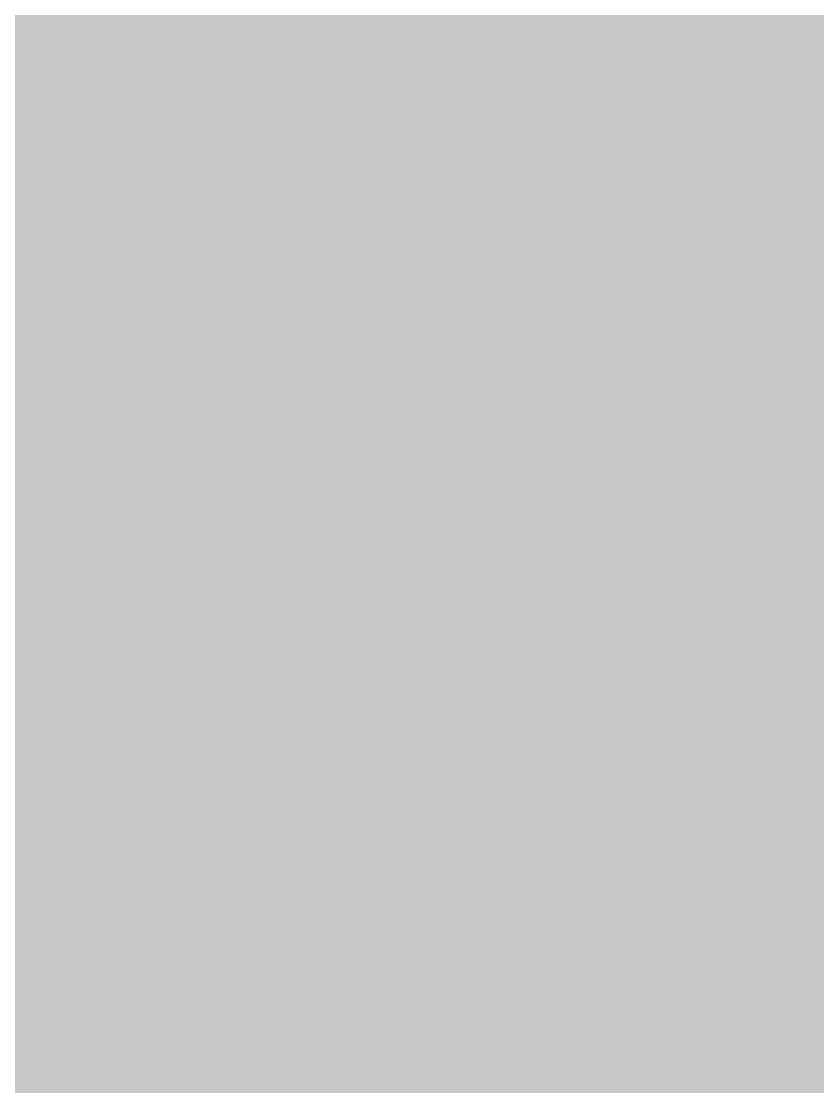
# Model space of a CAD drawing. Header units: millimetres. Extents: x 0 to 318, y 0 to 212.
# Drawn here: x 246.61 to 274.31, y 84.08 to 121.13 of the extents above; entities that cross this region are included whole.
import ezdxf

# ---------------------------------------------------------------- set-up
doc = ezdxf.new("R2010")
doc.units = ezdxf.units.MM

msp = doc.modelspace()

# ---------------------------------------------------------------- hatches: boundary and pattern name
for color, points in [(254, [(14.1633, 0.0536), (13.9878, 0.0533), (13.8125, 0.0559), (13.6373, 0.061), (13.462, 0.0686), (13.2893, 0.0787), (13.114, 0.0914), (12.9413, 0.1041), (12.7686, 0.1219), (12.5959, 0.1397), (12.4231, 0.16), (12.2504, 0.1829), (12.0777, 0.2057), (11.9075, 0.2337), (11.7373, 0.2616), (11.5672, 0.2921), (11.397, 0.3251), (11.2268, 0.3607), (11.0592, 0.3988), (10.8915, 0.4369), (10.7239, 0.4775), (10.5562, 0.5207), (10.3886, 0.5664), (10.2235, 0.6121), (10.0584, 0.6629), (9.8933, 0.7137), (9.7307, 0.7671), (9.5682, 0.8204), (9.4056, 0.8788), (9.2431, 0.9373), (9.083, 0.9982), (8.923, 1.0617), (8.763, 1.1252), (8.6055, 1.1938), (8.4455, 1.2624), (8.2906, 1.331), (8.1331, 1.4046), (7.9781, 1.4783), (7.8232, 1.5545), (7.6708, 1.6332), (7.5184, 1.7145), (7.366, 1.7958), (7.2161, 1.8796), (7.0663, 1.966), (6.919, 2.0523), (6.7716, 2.1438), (6.6243, 2.2352), (6.4795, 2.3266), (6.3348, 2.4232), (6.19, 2.5197), (6.0477, 2.6187), (5.908, 2.7178), (5.7683, 2.8194), (5.6286, 2.9235), (5.4915, 3.0302), (5.3543, 3.1369), (5.2197, 3.2461), (5.0851, 3.3579), (4.953, 3.4722), (4.8209, 3.5865), (4.6914, 3.7033), (4.5644, 3.8202), (4.4348, 3.9395), (4.3104, 4.0615), (4.1859, 4.1859), (4.0615, 4.3104), (3.9395, 4.4348), (3.8202, 4.5618), (3.7033, 4.6914), (3.5865, 4.8209), (3.4722, 4.953), (3.3579, 5.0851), (3.2487, 5.2197), (3.1369, 5.3543), (3.0302, 5.4915), (2.9235, 5.6286), (2.8194, 5.7683), (2.7178, 5.908), (2.6187, 6.0477), (2.5197, 6.19), (2.4232, 6.3348), (2.3266, 6.477), (2.2352, 6.6243), (2.1438, 6.7691), (2.0523, 6.9164), (1.966, 7.0663), (1.8796, 7.2161), (1.7958, 7.366), (1.7145, 7.5184), (1.6332, 7.6708), (1.5545, 7.8232), (1.4783, 7.9781), (1.4046, 8.1331), (1.331, 8.2906), (1.2598, 8.4455), (1.1913, 8.603), (1.1252, 8.763), (1.0592, 8.923), (0.9982, 9.083), (0.9373, 9.2431), (0.8763, 9.4056), (0.8204, 9.5682), (0.7645, 9.7307), (0.7112, 9.8933), (0.6604, 10.0584), (0.6121, 10.2235), (0.5639, 10.3911), (0.5207, 10.5562), (0.4775, 10.7239), (0.4343, 10.8915), (0.3962, 11.0592), (0.3607, 11.2268), (0.3251, 11.397), (0.2921, 11.5672), (0.2616, 11.7373), (0.2311, 11.9075), (0.2057, 12.0802), (0.1803, 12.2504), (0.1575, 12.4231), (0.1372, 12.5959), (0.1194, 12.7686), (0.1041, 12.9413), (0.0889, 13.1166), (0.0787, 13.2893), (0.0686, 13.4645), (0.061, 13.6373), (0.0559, 13.8125), (0.0508, 13.9878), (0.0508, 14.163), (0.0522, 197.6092), (0.0508, 197.7822), (0.0559, 197.9574), (0.061, 198.1327), (0.0686, 198.308), (0.0787, 198.4807), (0.0889, 198.6559), (0.1041, 198.8287), (0.1194, 199.0014), (0.1372, 199.1741), (0.1575, 199.3468), (0.1803, 199.5195), (0.2057, 199.6923), (0.2311, 199.8624), (0.2616, 200.0326), (0.2921, 200.2028), (0.3251, 200.373), (0.3607, 200.5432), (0.3962, 200.7108), (0.4343, 200.8784), (0.4775, 201.0461), (0.5207, 201.2137), (0.5639, 201.3814), (0.6121, 201.5465), (0.6604, 201.7116), (0.7112, 201.8767), (0.7645, 202.0392), (0.8204, 202.2018), (0.8763, 202.3643), (0.9373, 202.5269), (0.9982, 202.6869), (1.0592, 202.8469), (1.1252, 203.007), (1.1913, 203.1644), (1.2598, 203.3245), (1.331, 203.4794), (1.4046, 203.6369), (1.4783, 203.7918), (1.5545, 203.9468), (1.6332, 204.0992), (1.7145, 204.2516), (1.7958, 204.404), (1.8796, 204.5538), (1.966, 204.7037), (2.0523, 204.851), (2.1438, 204.9983), (2.2352, 205.1456), (2.3266, 205.2904), (2.4232, 205.4352), (2.5197, 205.58), (2.6187, 205.7222), (2.7178, 205.8619), (2.8194, 206.0016), (2.9235, 206.1413), (3.0302, 206.2785), (3.1369, 206.4156), (3.2487, 206.5503), (3.3579, 206.6849), (3.4722, 206.817), (3.5865, 206.949), (3.7033, 207.0786), (3.8202, 207.2056), (3.9395, 207.3351), (4.0615, 207.4596), (4.1859, 207.584), (4.3104, 207.7085), (4.4348, 207.8304), (4.5644, 207.9498), (4.6914, 208.0666), (4.8209, 208.1835), (4.953, 208.2978), (5.0851, 208.4121), (5.2197, 208.5213), (5.3543, 208.6331), (5.4915, 208.7397), (5.6286, 208.8464), (5.7683, 208.9506), (5.908, 209.0522), (6.0477, 209.1512), (6.19, 209.2503), (6.3348, 209.3468), (6.4795, 209.4433), (6.6243, 209.5348), (6.7716, 209.6262), (6.919, 209.7176), (7.0663, 209.804), (7.2161, 209.8904), (7.366, 209.9742), (7.5184, 210.0555), (7.6708, 210.1367), (7.8232, 210.2155), (7.9781, 210.2917), (8.1331, 210.3653), (8.2906, 210.439), (8.4455, 210.5101), (8.6055, 210.5787), (8.763, 210.6447), (8.923, 210.7108), (9.083, 210.7717), (9.2431, 210.8327), (9.4056, 210.8937), (9.5682, 210.9495), (9.7307, 211.0054), (9.8933, 211.0588), (10.0584, 211.1096), (10.2235, 211.1578), (10.3886, 211.2061), (10.5562, 211.2493), (10.7239, 211.2924), (10.8915, 211.3356), (11.0592, 211.3737), (11.2268, 211.4093), (11.397, 211.4448), (11.5672, 211.4779), (11.7373, 211.5083), (11.9075, 211.5388), (12.0777, 211.5642), (12.2504, 211.5896), (12.4231, 211.6125), (12.5959, 211.6328), (12.7686, 211.6506), (12.9413, 211.6658), (13.114, 211.6811), (13.2893, 211.6912), (13.462, 211.7014), (13.6373, 211.709), (13.8125, 211.7141), (13.9878, 211.7192), (14.163, 211.7192), (303.4411, 211.7203), (303.6164, 211.7192), (303.7891, 211.7141), (303.9643, 211.709), (304.1396, 211.7014), (304.3149, 211.6912), (304.4876, 211.6811), (304.6603, 211.6658), (304.8356, 211.6506), (305.0083, 211.6328), (305.181, 211.6125), (305.3512, 211.5896), (305.5239, 211.5642), (305.6941, 211.5388), (305.8668, 211.5083), (306.037, 211.4779), (306.2072, 211.4448), (306.3748, 211.4093), (306.545, 211.3737), (306.7126, 211.3356), (306.8803, 211.2924), (307.0479, 211.2493), (307.213, 211.2061), (307.3781, 211.1578), (307.5432, 211.1096), (307.7083, 211.0588), (307.8734, 211.0054), (308.036, 210.9495), (308.1985, 210.8937), (308.3611, 210.8327), (308.5211, 210.7717), (308.6811, 210.7108), (308.8411, 210.6447), (308.9986, 210.5787), (309.1561, 210.5101), (309.3136, 210.439), (309.4711, 210.3653), (309.626, 210.2917), (309.7784, 210.2155), (309.9333, 210.1367), (310.0857, 210.0555), (310.2381, 209.9742), (310.388, 209.8904), (310.5379, 209.804), (310.6852, 209.7176), (310.8325, 209.6262), (310.9798, 209.5348), (311.1246, 209.4433), (311.2694, 209.3468), (311.4116, 209.2503), (311.5539, 209.1512), (311.6961, 209.0522), (311.8358, 208.9506), (311.9755, 208.8464), (312.1127, 208.7397), (312.2473, 208.6331), (312.3844, 208.5213), (312.5165, 208.4121), (312.6511, 208.2978), (312.7807, 208.1835), (312.9128, 208.0666), (313.0398, 207.9498), (313.1668, 207.8304), (313.2938, 207.7085), (313.4182, 207.584), (313.5427, 207.4596), (313.6621, 207.3351), (313.784, 207.2056), (313.9008, 207.0786), (314.0177, 206.949), (314.132, 206.817), (314.2463, 206.6849), (314.3555, 206.5503), (314.4647, 206.4156), (314.5739, 206.2785), (314.6781, 206.1413), (314.7822, 206.0016), (314.8863, 205.8619), (314.9854, 205.7222), (315.0845, 205.58), (315.181, 205.4352), (315.275, 205.2904), (315.3689, 205.1456), (315.4604, 204.9983), (315.5493, 204.851), (315.6382, 204.7037), (315.7245, 204.5538), (315.8084, 204.404), (315.8896, 204.2516), (315.9684, 204.0992), (316.0471, 203.9468), (316.1233, 203.7918), (316.1995, 203.6369), (316.2706, 203.4794), (316.3418, 203.3245), (316.4103, 203.1644), (316.4764, 203.007), (316.5424, 202.8469), (316.6059, 202.6869), (316.6669, 202.5269), (316.7253, 202.3643), (316.7812, 202.2018), (316.8371, 202.0392), (316.8904, 201.8767), (316.9412, 201.7116), (316.9895, 201.5465), (317.0377, 201.3814), (317.0834, 201.2137), (317.1266, 201.0461), (317.1673, 200.8784), (317.2054, 200.7108), (317.2435, 200.5432), (317.2765, 200.373), (317.3095, 200.2028), (317.34, 200.0326), (317.3705, 199.8624), (317.3959, 199.6923), (317.4213, 199.5195), (317.4441, 199.3468), (317.4644, 199.1741), (317.4822, 199.0014), (317.4975, 198.8287), (317.5127, 198.6559), (317.5229, 198.4807), (317.533, 198.308), (317.5406, 198.1327), (317.5457, 197.9574), (317.5508, 197.7822), (317.5508, 197.6069), (317.5522, 14.1647), (317.5508, 13.9878), (317.5457, 13.8125), (317.5406, 13.6373), (317.533, 13.4645), (317.5229, 13.2893), (317.5127, 13.1166), (317.4975, 12.9413), (317.4822, 12.7686), (317.4644, 12.5959), (317.4441, 12.4231), (317.4213, 12.2504), (317.3959, 12.0802), (317.3705, 11.9075), (317.34, 11.7373), (317.3095, 11.5672), (317.2765, 11.397), (317.2435, 11.2268), (317.2054, 11.0592), (317.1673, 10.8915), (317.1266, 10.7239), (317.0834, 10.5562), (317.0377, 10.3911), (316.9895, 10.2235), (316.9412, 10.0584), (316.8904, 9.8933), (316.8371, 9.7307), (316.7812, 9.5682), (316.7253, 9.4056), (316.6669, 9.2431), (316.6059, 9.083), (316.5424, 8.923), (316.4764, 8.763), (316.4103, 8.603), (316.3418, 8.4455), (316.2706, 8.2906), (316.1995, 8.1331), (316.1233, 7.9781), (316.0471, 7.8232), (315.9684, 7.6708), (315.8896, 7.5184), (315.8084, 7.366), (315.7245, 7.2161), (315.6382, 7.0663), (315.5493, 6.9164), (315.4604, 6.7691), (315.3689, 6.6243), (315.275, 6.477), (315.181, 6.3348), (315.0845, 6.19), (314.9854, 6.0477), (314.8863, 5.908), (314.7822, 5.7683), (314.6781, 5.6286), (314.5739, 5.4915), (314.4647, 5.3543), (314.3555, 5.2197), (314.2463, 5.0851), (314.132, 4.953), (314.0177, 4.8209), (313.9008, 4.6914), (313.784, 4.5618), (313.6621, 4.4348), (313.5427, 4.3104), (313.4182, 4.1859), (313.2938, 4.0615), (313.1668, 3.9395), (313.0398, 3.8202), (312.9128, 3.7033), (312.7807, 3.5865), (312.6511, 3.4722), (312.5165, 3.3579), (312.3844, 3.2461), (312.2473, 3.1369), (312.1127, 3.0302), (311.9755, 2.9235), (311.8358, 2.8194), (311.6961, 2.7178), (311.5539, 2.6187), (311.4116, 2.5197), (311.2694, 2.4232), (311.1246, 2.3266), (310.9798, 2.2352), (310.8325, 2.1438), (310.6852, 2.0523), (310.5379, 1.966), (310.388, 1.8796), (310.2381, 1.7958), (310.0857, 1.7145), (309.9333, 1.6332), (309.7784, 1.5545), (309.626, 1.4783), (309.4711, 1.4046), (309.3136, 1.331), (309.1561, 1.2624), (308.9986, 1.1938), (308.8411, 1.1252), (308.6811, 1.0617), (308.5211, 0.9982), (308.3611, 0.9373), (308.1985, 0.8788), (308.036, 0.8204), (307.8734, 0.7671), (307.7083, 0.7137), (307.5432, 0.6629), (307.3781, 0.6121), (307.213, 0.5664), (307.0479, 0.5207), (306.8803, 0.4775), (306.7126, 0.4369), (306.545, 0.3988), (306.3748, 0.3607), (306.2072, 0.3251), (306.037, 0.2921), (305.8668, 0.2616), (305.6941, 0.2337), (305.5239, 0.2057), (305.3512, 0.1829), (305.181, 0.16), (305.0083, 0.1397), (304.8356, 0.1219), (304.6603, 0.1041), (304.4876, 0.0914), (304.3149, 0.0787), (304.1396, 0.0686), (303.9643, 0.061), (303.7891, 0.0559), (303.6164, 0.0533), (303.4411, 0.0533)]), (144, [(14.1633, 5.3453), (13.9344, 5.3467), (13.7084, 5.3543), (13.4849, 5.3696), (13.2613, 5.3899), (13.0378, 5.4153), (12.8194, 5.4458), (12.6009, 5.4813), (12.385, 5.522), (12.1717, 5.5702), (11.9583, 5.621), (11.7475, 5.6794), (11.5392, 5.7404), (11.3335, 5.8064), (11.1303, 5.8801), (10.9296, 5.9563), (10.729, 6.0376), (10.5334, 6.1239), (10.3378, 6.2128), (10.1473, 6.3094), (9.9593, 6.4084), (9.7714, 6.5126), (9.5885, 6.6218), (9.4082, 6.7335), (9.2304, 6.8504), (9.0576, 6.9698), (8.8849, 7.0968), (8.7173, 7.2238), (8.5522, 7.3584), (8.3896, 7.4955), (8.2321, 7.6352), (8.0772, 7.78), (7.9273, 7.9273), (7.7775, 8.0772), (7.6352, 8.2321), (7.493, 8.3922), (7.3558, 8.5522), (7.2238, 8.7173), (7.0942, 8.8875), (6.9698, 9.0576), (6.8504, 9.2329), (6.7335, 9.4107), (6.6192, 9.591), (6.5126, 9.7739), (6.4084, 9.9593), (6.3068, 10.1473), (6.2128, 10.3403), (6.1214, 10.5334), (6.035, 10.7315), (5.9538, 10.9296), (5.8776, 11.1303), (5.8064, 11.3335), (5.7404, 11.5418), (5.6769, 11.75), (5.621, 11.9583), (5.5677, 12.1717), (5.522, 12.385), (5.4813, 12.6009), (5.4432, 12.8194), (5.4127, 13.0404), (5.3873, 13.2613), (5.3696, 13.4849), (5.3543, 13.7084), (5.3467, 13.937), (5.3416, 14.163), (5.3439, 197.6092), (5.3467, 197.8355), (5.3543, 198.0616), (5.3696, 198.2851), (5.3873, 198.5086), (5.4127, 198.7321), (5.4432, 198.9506), (5.4813, 199.169), (5.522, 199.3849), (5.5677, 199.5983), (5.621, 199.8116), (5.6769, 200.0225), (5.7404, 200.2307), (5.8064, 200.4365), (5.8776, 200.6397), (5.9538, 200.8403), (6.035, 201.041), (6.1214, 201.2366), (6.2128, 201.4322), (6.3068, 201.6227), (6.4084, 201.8106), (6.5126, 201.9986), (6.6192, 202.1815), (6.7335, 202.3618), (6.8504, 202.5396), (6.9698, 202.7123), (7.0942, 202.885), (7.2238, 203.0527), (7.3558, 203.2178), (7.493, 203.3803), (7.6352, 203.5378), (7.7775, 203.6928), (7.9273, 203.8426), (8.0772, 203.9925), (8.2321, 204.1347), (8.3896, 204.277), (8.5522, 204.4141), (8.7173, 204.5462), (8.8849, 204.6757), (9.0576, 204.8002), (9.2304, 204.9196), (9.4082, 205.0364), (9.5885, 205.1507), (9.7714, 205.2574), (9.9593, 205.3615), (10.1473, 205.4631), (10.3378, 205.5571), (10.5334, 205.6486), (10.729, 205.7349), (10.9296, 205.8162), (11.1303, 205.8924), (11.3335, 205.9635), (11.5392, 206.0296), (11.7475, 206.0931), (11.9583, 206.1489), (12.1717, 206.2023), (12.385, 206.248), (12.6009, 206.2886), (12.8194, 206.3267), (13.0378, 206.3572), (13.2613, 206.3826), (13.4849, 206.4004), (13.7084, 206.4156), (13.9344, 206.4233), (14.163, 206.4283), (303.4411, 206.4286), (303.6672, 206.4233), (303.8932, 206.4156), (304.1193, 206.4004), (304.3428, 206.3826), (304.5638, 206.3572), (304.7822, 206.3267), (305.0007, 206.2886), (305.2166, 206.248), (305.4325, 206.2023), (305.6433, 206.1489), (305.8541, 206.0931), (306.0624, 206.0296), (306.2681, 205.9635), (306.4713, 205.8924), (306.6745, 205.8162), (306.8726, 205.7349), (307.0708, 205.6486), (307.2638, 205.5571), (307.4543, 205.4631), (307.6448, 205.3615), (307.8302, 205.2574), (308.0131, 205.1507), (308.1934, 205.0364), (308.3712, 204.9196), (308.5465, 204.8002), (308.7167, 204.6757), (308.8843, 204.5462), (309.0494, 204.4141), (309.212, 204.277), (309.3695, 204.1347), (309.5244, 203.9925), (309.6768, 203.8426), (309.8241, 203.6928), (309.9689, 203.5378), (310.1086, 203.3803), (310.2458, 203.2178), (310.3778, 203.0527), (310.5074, 202.885), (310.6318, 202.7123), (310.7538, 202.5396), (310.8706, 202.3618), (310.9824, 202.1815), (311.0916, 201.9986), (311.1957, 201.8106), (311.2948, 201.6227), (311.3888, 201.4322), (311.4802, 201.2366), (311.5666, 201.041), (311.6478, 200.8403), (311.724, 200.6397), (311.7952, 200.4365), (311.8637, 200.2307), (311.9247, 200.0225), (311.9806, 199.8116), (312.0339, 199.5983), (312.0796, 199.3849), (312.1203, 199.169), (312.1584, 198.9506), (312.1889, 198.7321), (312.2143, 198.5086), (312.2346, 198.2851), (312.2473, 198.0616), (312.2574, 197.8355), (312.26, 197.6069), (312.2605, 14.1647), (312.2574, 13.937), (312.2473, 13.7084), (312.2346, 13.4849), (312.2143, 13.2613), (312.1889, 13.0404), (312.1584, 12.8194), (312.1203, 12.6009), (312.0796, 12.385), (312.0339, 12.1717), (311.9806, 11.9583), (311.9247, 11.75), (311.8637, 11.5418), (311.7952, 11.3335), (311.724, 11.1303), (311.6478, 10.9296), (311.5666, 10.7315), (311.4802, 10.5334), (311.3888, 10.3403), (311.2948, 10.1473), (311.1957, 9.9593), (311.0916, 9.7739), (310.9824, 9.591), (310.8706, 9.4107), (310.7538, 9.2329), (310.6318, 9.0576), (310.5074, 8.8875), (310.3778, 8.7173), (310.2458, 8.5522), (310.1086, 8.3922), (309.9689, 8.2321), (309.8241, 8.0772), (309.6768, 7.9273), (309.5244, 7.78), (309.3695, 7.6352), (309.212, 7.4955), (309.0494, 7.3584), (308.8843, 7.2238), (308.7167, 7.0968), (308.5465, 6.9698), (308.3712, 6.8504), (308.1934, 6.7335), (308.0131, 6.6218), (307.8302, 6.5126), (307.6448, 6.4084), (307.4543, 6.3094), (307.2638, 6.2128), (307.0708, 6.1239), (306.8726, 6.0376), (306.6745, 5.9563), (306.4713, 5.8801), (306.2681, 5.8064), (306.0624, 5.7404), (305.8541, 5.6794), (305.6433, 5.621), (305.4325, 5.5702), (305.2166, 5.522), (305.0007, 5.4813), (304.7822, 5.4458), (304.5638, 5.4153), (304.3428, 5.3899), (304.1193, 5.3696), (303.8932, 5.3543), (303.6672, 5.3467), (303.4411, 5.3442)])]:
    msp.add_hatch(color=color).paths.add_polyline_path(points)
h = msp.add_hatch(color=254)
edge = h.paths.add_edge_path()
edge.add_line((262.2448, 91.4079), (262.0086, 91.407))
edge.add_line((262.0086, 91.407), (261.7775, 91.4095))
edge.add_line((261.7775, 91.4095), (261.5489, 91.4171))
edge.add_line((261.5489, 91.4171), (261.3228, 91.4248))
edge.add_line((261.3228, 91.4248), (261.0993, 91.4349))
edge.add_line((261.0993, 91.4349), (260.8783, 91.4476))
edge.add_line((260.8783, 91.4476), (260.6599, 91.4629))
edge.add_line((260.6599, 91.4629), (260.444, 91.4806))
edge.add_line((260.444, 91.4806), (260.2332, 91.501))
edge.add_line((260.2332, 91.501), (260.0223, 91.5264))
edge.add_line((260.0223, 91.5264), (259.8141, 91.5543))
edge.add_line((259.8141, 91.5543), (259.6109, 91.5848))
edge.add_line((259.6109, 91.5848), (259.4102, 91.6203))
edge.add_line((259.4102, 91.6203), (259.2095, 91.6584))
edge.add_line((259.2095, 91.6584), (259.014, 91.7016))
edge.add_line((259.014, 91.7016), (258.8209, 91.7473))
edge.add_line((258.8209, 91.7473), (258.633, 91.7981))
edge.add_line((258.633, 91.7981), (258.445, 91.854))
edge.add_line((258.445, 91.854), (258.2621, 91.9124))
edge.add_line((258.2621, 91.9124), (258.0818, 91.9759))
edge.add_line((258.0818, 91.9759), (257.904, 92.0445))
edge.add_line((257.904, 92.0445), (257.7287, 92.1156))
edge.add_line((257.7287, 92.1156), (257.5585, 92.1944))
edge.add_line((257.5585, 92.1944), (257.3884, 92.2782))
edge.add_line((257.3884, 92.2782), (257.2258, 92.3646))
edge.add_line((257.2258, 92.3646), (257.0632, 92.4585))
edge.add_line((257.0632, 92.4585), (256.9058, 92.5576))
edge.add_line((256.9058, 92.5576), (256.7483, 92.6617))
edge.add_line((256.7483, 92.6617), (256.5984, 92.771))
edge.add_line((256.5984, 92.771), (256.4486, 92.8878))
edge.add_line((256.4486, 92.8878), (256.3038, 93.0097))
edge.add_line((256.3038, 93.0097), (256.1615, 93.1367))
edge.add_line((256.1615, 93.1367), (256.0244, 93.2713))
edge.add_line((256.0244, 93.2713), (255.8898, 93.411))
edge.add_line((255.8898, 93.411), (255.7577, 93.5584))
edge.add_line((255.7577, 93.5584), (255.6307, 93.7133))
edge.add_line((255.6307, 93.7133), (255.5062, 93.8733))
edge.add_line((255.5062, 93.8733), (255.3868, 94.041))
edge.add_line((255.3868, 94.041), (255.27, 94.2137))
edge.add_line((255.27, 94.2137), (255.1557, 94.3966))
edge.add_line((255.1557, 94.3966), (255.0465, 94.5845))
edge.add_line((255.0465, 94.5845), (254.9398, 94.7801))
edge.add_line((254.9398, 94.7801), (254.8382, 94.9858))
edge.add_line((254.8382, 94.9858), (254.7391, 95.1967))
edge.add_line((254.7391, 95.1967), (254.6452, 95.4151))
edge.add_line((254.6452, 95.4151), (254.5537, 95.6437))
edge.add_line((254.5537, 95.6437), (254.4674, 95.8774))
edge.add_line((254.4674, 95.8774), (254.3861, 96.1212))
edge.add_line((254.3861, 96.1212), (254.3048, 96.3752))
edge.add_line((254.3048, 96.3752), (254.2311, 96.6343))
edge.add_line((254.2311, 96.6343), (254.16, 96.9035))
edge.add_line((254.16, 96.9035), (254.0914, 97.1804))
edge.add_line((254.0914, 97.1804), (254.0279, 97.4674))
edge.add_line((254.0279, 97.4674), (253.9695, 97.7646))
edge.add_line((253.9695, 97.7646), (253.9136, 98.0694))
edge.add_line((253.9136, 98.0694), (253.8628, 98.3844))
edge.add_line((253.8628, 98.3844), (253.8171, 98.7069))
edge.add_line((253.8171, 98.7069), (253.7739, 99.0422))
edge.add_line((253.7739, 99.0422), (253.7358, 99.3851))
edge.add_line((253.7358, 99.3851), (253.7028, 99.7382))
edge.add_line((253.7028, 99.7382), (253.6723, 100.0989))
edge.add_line((253.6723, 100.0989), (253.6469, 100.4722))
edge.add_line((253.6469, 100.4722), (253.6241, 100.8558))
edge.add_line((253.6241, 100.8558), (253.6063, 101.2495))
edge.add_line((253.6063, 101.2495), (273.3573, 101.2511))
edge.add_line((273.3573, 101.2511), (273.3573, 104.8699))
edge.add_line((273.3573, 104.8699), (273.3548, 105.3059))
edge.add_line((273.3548, 105.3059), (273.3472, 105.7402))
edge.add_line((273.3472, 105.7402), (273.337, 106.1695))
edge.add_line((273.337, 106.1695), (273.3192, 106.5936))
edge.add_line((273.3192, 106.5936), (273.2989, 107.0127))
edge.add_line((273.2989, 107.0127), (273.2735, 107.4268))
edge.add_line((273.2735, 107.4268), (273.243, 107.8332))
edge.add_line((273.243, 107.8332), (273.2075, 108.237))
edge.add_line((273.2075, 108.237), (273.1694, 108.6358))
edge.add_line((273.1694, 108.6358), (273.1237, 109.0295))
edge.add_line((273.1237, 109.0295), (273.0729, 109.4181))
edge.add_line((273.0729, 109.4181), (273.0144, 109.7991))
edge.add_line((273.0144, 109.7991), (272.9535, 110.1776))
edge.add_line((272.9535, 110.1776), (272.8874, 110.5484))
edge.add_line((272.8874, 110.5484), (272.8138, 110.9142))
edge.add_line((272.8138, 110.9142), (272.735, 111.2749))
edge.add_line((272.735, 111.2749), (272.6512, 111.6279))
edge.add_line((272.6512, 111.6279), (272.5623, 111.9759))
edge.add_line((272.5623, 111.9759), (272.4658, 112.3188))
edge.add_line((272.4658, 112.3188), (272.3642, 112.6566))
edge.add_line((272.3642, 112.6566), (272.255, 112.9868))
edge.add_line((272.255, 112.9868), (272.1407, 113.3119))
edge.add_line((272.1407, 113.3119), (272.0188, 113.6294))
edge.add_line((272.0188, 113.6294), (271.8918, 113.9419))
edge.add_line((271.8918, 113.9419), (271.7597, 114.2467))
edge.add_line((271.7597, 114.2467), (271.6174, 114.5464))
edge.add_line((271.6174, 114.5464), (271.4727, 114.8385))
edge.add_line((271.4727, 114.8385), (271.3177, 115.1255))
edge.add_line((271.3177, 115.1255), (271.1577, 115.4049))
edge.add_line((271.1577, 115.4049), (270.9901, 115.6767))
edge.add_line((270.9901, 115.6767), (270.8148, 115.9434))
edge.add_line((270.8148, 115.9434), (270.6319, 116.2025))
edge.add_line((270.6319, 116.2025), (270.444, 116.4565))
edge.add_line((270.444, 116.4565), (270.2484, 116.7028))
edge.add_line((270.2484, 116.7028), (270.0452, 116.9391))
edge.add_line((270.0452, 116.9391), (269.8344, 117.1727))
edge.add_line((269.8344, 117.1727), (269.6159, 117.3963))
edge.add_line((269.6159, 117.3963), (269.3873, 117.6122))
edge.add_line((269.3873, 117.6122), (269.1536, 117.823))
edge.add_line((269.1536, 117.823), (268.9123, 118.0262))
edge.add_line((268.9123, 118.0262), (268.6634, 118.2192))
edge.add_line((268.6634, 118.2192), (268.4043, 118.4072))
edge.add_line((268.4043, 118.4072), (268.1402, 118.5875))
edge.add_line((268.1402, 118.5875), (267.8659, 118.7602))
edge.add_line((267.8659, 118.7602), (267.5814, 118.9253))
edge.add_line((267.5814, 118.9253), (267.2918, 119.0803))
edge.add_line((267.2918, 119.0803), (266.9921, 119.2301))
edge.add_line((266.9921, 119.2301), (266.6848, 119.3698))
edge.add_line((266.6848, 119.3698), (266.3698, 119.5045))
edge.add_line((266.3698, 119.5045), (266.0447, 119.6289))
edge.add_line((266.0447, 119.6289), (265.7094, 119.7458))
edge.add_line((265.7094, 119.7458), (265.3665, 119.8524))
edge.add_line((265.3665, 119.8524), (265.016, 119.954))
edge.add_line((265.016, 119.954), (264.6553, 120.0455))
edge.add_line((264.6553, 120.0455), (264.2845, 120.1293))
edge.add_line((264.2845, 120.1293), (263.906, 120.203))
edge.add_line((263.906, 120.203), (263.5174, 120.2715))
edge.add_line((263.5174, 120.2715), (263.1186, 120.3274))
edge.add_line((263.1186, 120.3274), (262.7122, 120.3782))
edge.add_line((262.7122, 120.3782), (262.2931, 120.4189))
edge.add_line((262.2931, 120.4189), (261.8664, 120.4493))
edge.add_line((261.8664, 120.4493), (261.4295, 120.4722))
edge.add_line((261.4295, 120.4722), (260.985, 120.4849))
edge.add_line((260.985, 120.4849), (260.5278, 120.49))
edge.add_line((260.5278, 120.49), (260.1112, 120.4849))
edge.add_line((260.1112, 120.4849), (259.7023, 120.4722))
edge.add_line((259.7023, 120.4722), (259.2984, 120.4493))
edge.add_line((259.2984, 120.4493), (258.9022, 120.4189))
edge.add_line((258.9022, 120.4189), (258.511, 120.3808))
edge.add_line((258.511, 120.3808), (258.1275, 120.33))
edge.add_line((258.1275, 120.33), (257.7516, 120.2741))
edge.add_line((257.7516, 120.2741), (257.3807, 120.208))
edge.add_line((257.3807, 120.208), (257.0175, 120.1318))
edge.add_line((257.0175, 120.1318), (256.6619, 120.0506))
edge.add_line((256.6619, 120.0506), (256.3114, 119.9566))
edge.add_line((256.3114, 119.9566), (255.966, 119.855))
edge.add_line((255.966, 119.855), (255.6307, 119.7458))
edge.add_line((255.6307, 119.7458), (255.2979, 119.6264))
edge.add_line((255.2979, 119.6264), (254.9754, 119.4994))
edge.add_line((254.9754, 119.4994), (254.6579, 119.3648))
edge.add_line((254.6579, 119.3648), (254.3454, 119.22))
edge.add_line((254.3454, 119.22), (254.0432, 119.065))
edge.add_line((254.0432, 119.065), (253.7435, 118.9025))
edge.add_line((253.7435, 118.9025), (253.4539, 118.7323))
edge.add_line((253.4539, 118.7323), (253.1694, 118.552))
edge.add_line((253.1694, 118.552), (252.89, 118.364))
edge.add_line((252.89, 118.364), (252.6182, 118.1684))
edge.add_line((252.6182, 118.1684), (252.3541, 117.9627))
edge.add_line((252.3541, 117.9627), (252.095, 117.7468))
edge.add_line((252.095, 117.7468), (251.8435, 117.5233))
edge.add_line((251.8435, 117.5233), (251.5997, 117.2921))
edge.add_line((251.5997, 117.2921), (251.3609, 117.0534))
edge.add_line((251.3609, 117.0534), (251.1298, 116.8044))
edge.add_line((251.1298, 116.8044), (250.9037, 116.5454))
edge.add_line((250.9037, 116.5454), (250.6853, 116.2787))
edge.add_line((250.6853, 116.2787), (250.4719, 116.0043))
edge.add_line((250.4719, 116.0043), (250.2662, 115.7224))
edge.add_line((250.2662, 115.7224), (250.0655, 115.4303))
edge.add_line((250.0655, 115.4303), (249.875, 115.128))
edge.add_line((249.875, 115.128), (249.6871, 114.8207))
edge.add_line((249.6871, 114.8207), (249.5093, 114.5032))
edge.add_line((249.5093, 114.5032), (249.334, 114.1755))
edge.add_line((249.334, 114.1755), (249.1689, 113.8403))
edge.add_line((249.1689, 113.8403), (249.0089, 113.4974))
edge.add_line((249.0089, 113.4974), (248.8565, 113.1468))
edge.add_line((248.8565, 113.1468), (248.7092, 112.7862))
edge.add_line((248.7092, 112.7862), (248.5695, 112.4179))
edge.add_line((248.5695, 112.4179), (248.4349, 112.0394))
edge.add_line((248.4349, 112.0394), (248.3079, 111.6533))
edge.add_line((248.3079, 111.6533), (248.1859, 111.2596))
edge.add_line((248.1859, 111.2596), (248.0716, 110.8558))
edge.add_line((248.0716, 110.8558), (247.965, 110.4443))
edge.add_line((247.965, 110.4443), (247.8634, 110.0252))
edge.add_line((247.8634, 110.0252), (247.7694, 109.5959))
edge.add_line((247.7694, 109.5959), (247.6805, 109.159))
edge.add_line((247.6805, 109.159), (247.5992, 108.712))
edge.add_line((247.5992, 108.712), (247.5255, 108.2599))
edge.add_line((247.5255, 108.2599), (247.457, 107.7976))
edge.add_line((247.457, 107.7976), (247.3935, 107.3252))
edge.add_line((247.3935, 107.3252), (247.3401, 106.8476))
edge.add_line((247.3401, 106.8476), (247.2893, 106.36))
edge.add_line((247.2893, 106.36), (247.2487, 105.8621))
edge.add_line((247.2487, 105.8621), (247.2131, 105.3592))
edge.add_line((247.2131, 105.3592), (247.1826, 104.8461))
edge.add_line((247.1826, 104.8461), (247.1598, 104.3254))
edge.add_line((247.1598, 104.3254), (247.1445, 103.7946))
edge.add_line((247.1445, 103.7946), (247.1344, 103.2561))
edge.add_line((247.1344, 103.2561), (247.1293, 102.71))
edge.add_line((247.1293, 102.71), (247.1369, 102.0928))
edge.add_line((247.1369, 102.0928), (247.1522, 101.4908))
edge.add_line((247.1522, 101.4908), (247.1776, 100.9015))
edge.add_line((247.1776, 100.9015), (247.2131, 100.3275))
edge.add_line((247.2131, 100.3275), (247.2563, 99.7687))
edge.add_line((247.2563, 99.7687), (247.3122, 99.2226))
edge.add_line((247.3122, 99.2226), (247.3757, 98.6917))
edge.add_line((247.3757, 98.6917), (247.4519, 98.1735))
edge.add_line((247.4519, 98.1735), (247.5332, 97.6681))
edge.add_line((247.5332, 97.6681), (247.6246, 97.1779))
edge.add_line((247.6246, 97.1779), (247.7262, 96.7003))
edge.add_line((247.7262, 96.7003), (247.8354, 96.2355))
edge.add_line((247.8354, 96.2355), (247.9548, 95.7834))
edge.add_line((247.9548, 95.7834), (248.0818, 95.344))
edge.add_line((248.0818, 95.344), (248.2164, 94.9198))
edge.add_line((248.2164, 94.9198), (248.3587, 94.5058))
edge.add_line((248.3587, 94.5058), (248.5085, 94.1045))
edge.add_line((248.5085, 94.1045), (248.6685, 93.7158))
edge.add_line((248.6685, 93.7158), (248.8336, 93.3374))
edge.add_line((248.8336, 93.3374), (249.0089, 92.9716))
edge.add_line((249.0089, 92.9716), (249.1892, 92.6186))
edge.add_line((249.1892, 92.6186), (249.3772, 92.2757))
edge.add_line((249.3772, 92.2757), (249.5728, 91.9455))
edge.add_line((249.5728, 91.9455), (249.776, 91.6254))
edge.add_line((249.776, 91.6254), (249.9843, 91.3181))
edge.add_line((249.9843, 91.3181), (250.2002, 91.0209))
edge.add_line((250.2002, 91.0209), (250.4211, 90.7339))
edge.add_line((250.4211, 90.7339), (250.6497, 90.457))
edge.add_line((250.6497, 90.457), (250.8834, 90.1903))
edge.add_line((250.8834, 90.1903), (251.1247, 89.9363))
edge.add_line((251.1247, 89.9363), (251.3711, 89.6899))
edge.add_line((251.3711, 89.6899), (251.6226, 89.4537))
edge.add_line((251.6226, 89.4537), (251.8791, 89.2277))
edge.add_line((251.8791, 89.2277), (252.1433, 89.0118))
edge.add_line((252.1433, 89.0118), (252.41, 88.806))
edge.add_line((252.41, 88.806), (252.6817, 88.6079))
edge.add_line((252.6817, 88.6079), (252.9611, 88.4199))
edge.add_line((252.9611, 88.4199), (253.2431, 88.2396))
edge.add_line((253.2431, 88.2396), (253.5301, 88.0694))
edge.add_line((253.5301, 88.0694), (253.8222, 87.9094))
edge.add_line((253.8222, 87.9094), (254.1168, 87.7545))
edge.add_line((254.1168, 87.7545), (254.4166, 87.6097))
edge.add_line((254.4166, 87.6097), (254.7188, 87.4725))
edge.add_line((254.7188, 87.4725), (255.0262, 87.343))
edge.add_line((255.0262, 87.343), (255.3386, 87.2236))
edge.add_line((255.3386, 87.2236), (255.6535, 87.1093))
edge.add_line((255.6535, 87.1093), (255.971, 87.0026))
edge.add_line((255.971, 87.0026), (256.2911, 86.9036))
edge.add_line((256.2911, 86.9036), (256.6162, 86.8147))
edge.add_line((256.6162, 86.8147), (256.9439, 86.7283))
edge.add_line((256.9439, 86.7283), (257.2715, 86.6521))
edge.add_line((257.2715, 86.6521), (257.6043, 86.581))
edge.add_line((257.6043, 86.581), (257.9395, 86.5175))
edge.add_line((257.9395, 86.5175), (258.2774, 86.4591))
edge.add_line((258.2774, 86.4591), (258.6152, 86.4083))
edge.add_line((258.6152, 86.4083), (258.9555, 86.3625))
edge.add_line((258.9555, 86.3625), (259.2984, 86.3244))
edge.add_line((259.2984, 86.3244), (259.6439, 86.2889))
edge.add_line((259.6439, 86.2889), (259.9893, 86.2609))
edge.add_line((259.9893, 86.2609), (260.3373, 86.2381))
edge.add_line((260.3373, 86.2381), (260.6853, 86.2228))
edge.add_line((260.6853, 86.2228), (261.0333, 86.2101))
edge.add_line((261.0333, 86.2101), (261.3838, 86.2025))
edge.add_line((261.3838, 86.2025), (261.7343, 86.2))
edge.add_line((261.7343, 86.2), (261.9375, 86.2025))
edge.add_line((261.9375, 86.2025), (262.1382, 86.2051))
edge.add_line((262.1382, 86.2051), (262.3388, 86.2076))
edge.add_line((262.3388, 86.2076), (262.5395, 86.2152))
edge.add_line((262.5395, 86.2152), (262.7376, 86.2228))
edge.add_line((262.7376, 86.2228), (262.9383, 86.233))
edge.add_line((262.9383, 86.233), (263.1338, 86.2432))
edge.add_line((263.1338, 86.2432), (263.332, 86.2559))
edge.add_line((263.332, 86.2559), (263.5275, 86.2711))
edge.add_line((263.5275, 86.2711), (263.7231, 86.2863))
edge.add_line((263.7231, 86.2863), (263.9162, 86.3041))
edge.add_line((263.9162, 86.3041), (264.1092, 86.3244))
edge.add_line((264.1092, 86.3244), (264.3022, 86.3448))
edge.add_line((264.3022, 86.3448), (264.4927, 86.3676))
edge.add_line((264.4927, 86.3676), (264.6832, 86.3905))
edge.add_line((264.6832, 86.3905), (264.8737, 86.4133))
edge.add_line((264.8737, 86.4133), (265.0617, 86.4413))
edge.add_line((265.0617, 86.4413), (265.2471, 86.4667))
edge.add_line((265.2471, 86.4667), (265.4325, 86.4972))
edge.add_line((265.4325, 86.4972), (265.618, 86.5251))
edge.add_line((265.618, 86.5251), (265.8008, 86.5556))
edge.add_line((265.8008, 86.5556), (265.9837, 86.5886))
edge.add_line((265.9837, 86.5886), (266.1666, 86.6216))
edge.add_line((266.1666, 86.6216), (266.3444, 86.6546))
edge.add_line((266.3444, 86.6546), (266.5247, 86.6902))
edge.add_line((266.5247, 86.6902), (266.7, 86.7258))
edge.add_line((266.7, 86.7258), (266.8778, 86.7639))
edge.add_line((266.8778, 86.7639), (267.0505, 86.802))
edge.add_line((267.0505, 86.802), (267.2258, 86.8401))
edge.add_line((267.2258, 86.8401), (267.396, 86.8807))
edge.add_line((267.396, 86.8807), (267.5661, 86.9213))
edge.add_line((267.5661, 86.9213), (267.7363, 86.962))
edge.add_line((267.7363, 86.962), (267.904, 87.0052))
edge.add_line((267.904, 87.0052), (268.0691, 87.0458))
edge.add_line((268.0691, 87.0458), (268.2342, 87.089))
edge.add_line((268.2342, 87.089), (268.3967, 87.1347))
edge.add_line((268.3967, 87.1347), (268.5567, 87.1779))
edge.add_line((268.5567, 87.1779), (268.7168, 87.2236))
edge.add_line((268.7168, 87.2236), (268.8742, 87.2693))
edge.add_line((268.8742, 87.2693), (269.0317, 87.315))
edge.add_line((269.0317, 87.315), (269.1867, 87.3633))
edge.add_line((269.1867, 87.3633), (269.3391, 87.409))
edge.add_line((269.3391, 87.409), (269.4889, 87.4573))
edge.add_line((269.4889, 87.4573), (269.6388, 87.5055))
edge.add_line((269.6388, 87.5055), (269.7861, 87.5538))
edge.add_line((269.7861, 87.5538), (269.9334, 87.6021))
edge.add_line((269.9334, 87.6021), (270.0757, 87.6503))
edge.add_line((270.0757, 87.6503), (270.2179, 87.7011))
edge.add_line((270.2179, 87.7011), (270.3576, 87.7494))
edge.add_line((270.3576, 87.7494), (270.4973, 87.7976))
edge.add_line((270.4973, 87.7976), (270.6319, 87.8484))
edge.add_line((270.6319, 87.8484), (270.7665, 87.8967))
edge.add_line((270.7665, 87.8967), (270.8986, 87.9475))
edge.add_line((270.8986, 87.9475), (271.0282, 87.9958))
edge.add_line((271.0282, 87.9958), (271.1577, 88.0466))
edge.add_line((271.1577, 88.0466), (271.2822, 88.0974))
edge.add_line((271.2822, 88.0974), (271.4066, 88.1456))
edge.add_line((271.4066, 88.1456), (271.5285, 88.1939))
edge.add_line((271.5285, 88.1939), (271.6479, 88.2447))
edge.add_line((271.6479, 88.2447), (271.7648, 88.2929))
edge.add_line((271.7648, 88.2929), (271.8816, 88.3412))
edge.add_line((271.8816, 88.3412), (271.9934, 88.3895))
edge.add_line((271.9934, 88.3895), (272.1051, 88.4377))
edge.add_line((272.1051, 88.4377), (272.2118, 88.486))
edge.add_line((272.2118, 88.486), (270.2458, 93.1869))
edge.add_line((270.2458, 93.1869), (270.1265, 93.1393))
edge.add_line((270.1265, 93.1393), (270.0071, 93.091))
edge.add_line((270.0071, 93.091), (269.8877, 93.0453))
edge.add_line((269.8877, 93.0453), (269.7658, 92.997))
edge.add_line((269.7658, 92.997), (269.6464, 92.9513))
edge.add_line((269.6464, 92.9513), (269.527, 92.9056))
edge.add_line((269.527, 92.9056), (269.4076, 92.8624))
edge.add_line((269.4076, 92.8624), (269.2857, 92.8167))
edge.add_line((269.2857, 92.8167), (269.1663, 92.7735))
edge.add_line((269.1663, 92.7735), (269.0444, 92.7303))
edge.add_line((269.0444, 92.7303), (268.9225, 92.6871))
edge.add_line((268.9225, 92.6871), (268.8031, 92.644))
edge.add_line((268.8031, 92.644), (268.6812, 92.6008))
edge.add_line((268.6812, 92.6008), (268.5593, 92.5601))
edge.add_line((268.5593, 92.5601), (268.4374, 92.5195))
edge.add_line((268.4374, 92.5195), (268.3154, 92.4789))
edge.add_line((268.3154, 92.4789), (268.1935, 92.4382))
edge.add_line((268.1935, 92.4382), (268.0716, 92.4001))
edge.add_line((268.0716, 92.4001), (267.9497, 92.3595))
edge.add_line((267.9497, 92.3595), (267.8252, 92.3214))
edge.add_line((267.8252, 92.3214), (267.7033, 92.2858))
edge.add_line((267.7033, 92.2858), (267.5788, 92.2477))
edge.add_line((267.5788, 92.2477), (267.4569, 92.2122))
edge.add_line((267.4569, 92.2122), (267.3325, 92.1766))
edge.add_line((267.3325, 92.1766), (267.2105, 92.141))
edge.add_line((267.2105, 92.141), (267.0861, 92.1055))
edge.add_line((267.0861, 92.1055), (266.9616, 92.0725))
edge.add_line((266.9616, 92.0725), (266.8372, 92.0394))
edge.add_line((266.8372, 92.0394), (266.7127, 92.0064))
edge.add_line((266.7127, 92.0064), (266.5882, 91.9759))
edge.add_line((266.5882, 91.9759), (266.4638, 91.9455))
edge.add_line((266.4638, 91.9455), (266.3393, 91.915))
edge.add_line((266.3393, 91.915), (266.2149, 91.8845))
edge.add_line((266.2149, 91.8845), (266.0879, 91.8566))
edge.add_line((266.0879, 91.8566), (265.9634, 91.8286))
edge.add_line((265.9634, 91.8286), (265.8364, 91.8007))
edge.add_line((265.8364, 91.8007), (265.7119, 91.7753))
edge.add_line((265.7119, 91.7753), (265.5849, 91.7499))
edge.add_line((265.5849, 91.7499), (265.4605, 91.7245))
edge.add_line((265.4605, 91.7245), (265.3335, 91.7016))
edge.add_line((265.3335, 91.7016), (265.2065, 91.6788))
edge.add_line((265.2065, 91.6788), (265.0795, 91.6559))
edge.add_line((265.0795, 91.6559), (264.9525, 91.6356))
edge.add_line((264.9525, 91.6356), (264.8255, 91.6153))
edge.add_line((264.8255, 91.6153), (264.6985, 91.5949))
edge.add_line((264.6985, 91.5949), (264.5715, 91.5772))
edge.add_line((264.5715, 91.5772), (264.4419, 91.5594))
edge.add_line((264.4419, 91.5594), (264.3149, 91.5416))
edge.add_line((264.3149, 91.5416), (264.1879, 91.5264))
edge.add_line((264.1879, 91.5264), (264.0584, 91.5111))
edge.add_line((264.0584, 91.5111), (263.9289, 91.4959))
edge.add_line((263.9289, 91.4959), (263.8019, 91.4832))
edge.add_line((263.8019, 91.4832), (263.6723, 91.4705))
edge.add_line((263.6723, 91.4705), (263.5428, 91.4603))
edge.add_line((263.5428, 91.4603), (263.4132, 91.4502))
edge.add_line((263.4132, 91.4502), (263.2862, 91.4425))
edge.add_line((263.2862, 91.4425), (263.1567, 91.4324))
edge.add_line((263.1567, 91.4324), (263.0246, 91.4273))
edge.add_line((263.0246, 91.4273), (262.8951, 91.4197))
edge.add_line((262.8951, 91.4197), (262.7655, 91.4146))
edge.add_line((262.7655, 91.4146), (262.636, 91.4121))
edge.add_line((262.636, 91.4121), (262.5039, 91.4095))
edge.add_line((262.5039, 91.4095), (262.3744, 91.407))
edge.add_line((262.3744, 91.407), (262.2423, 91.407))
edge = h.paths.add_edge_path(flags=16)
edge.add_line((260.4022, 115.4751), (260.6319, 115.4709))
edge.add_line((260.6319, 115.4709), (260.8555, 115.4659))
edge.add_line((260.8555, 115.4659), (261.079, 115.4557))
edge.add_line((261.079, 115.4557), (261.2949, 115.443))
edge.add_line((261.2949, 115.443), (261.5082, 115.4252))
edge.add_line((261.5082, 115.4252), (261.7165, 115.4024))
edge.add_line((261.7165, 115.4024), (261.9197, 115.377))
edge.add_line((261.9197, 115.377), (262.1204, 115.349))
edge.add_line((262.1204, 115.349), (262.316, 115.3135))
edge.add_line((262.316, 115.3135), (262.509, 115.2754))
edge.add_line((262.509, 115.2754), (262.6944, 115.2322))
edge.add_line((262.6944, 115.2322), (262.8798, 115.1865))
edge.add_line((262.8798, 115.1865), (263.0576, 115.1357))
edge.add_line((263.0576, 115.1357), (263.2329, 115.0798))
edge.add_line((263.2329, 115.0798), (263.4056, 115.0188))
edge.add_line((263.4056, 115.0188), (263.5733, 114.9528))
edge.add_line((263.5733, 114.9528), (263.7358, 114.8842))
edge.add_line((263.7358, 114.8842), (263.8933, 114.8105))
edge.add_line((263.8933, 114.8105), (264.0508, 114.7318))
edge.add_line((264.0508, 114.7318), (264.2006, 114.648))
edge.add_line((264.2006, 114.648), (264.348, 114.5616))
edge.add_line((264.348, 114.5616), (264.4927, 114.4676))
edge.add_line((264.4927, 114.4676), (264.6324, 114.3711))
edge.add_line((264.6324, 114.3711), (264.7671, 114.267))
edge.add_line((264.7671, 114.267), (264.8991, 114.1603))
edge.add_line((264.8991, 114.1603), (265.0287, 114.0485))
edge.add_line((265.0287, 114.0485), (265.1531, 113.9317))
edge.add_line((265.1531, 113.9317), (265.2725, 113.8072))
edge.add_line((265.2725, 113.8072), (265.3894, 113.6802))
edge.add_line((265.3894, 113.6802), (265.5037, 113.5482))
edge.add_line((265.5037, 113.5482), (265.6129, 113.411))
edge.add_line((265.6129, 113.411), (265.7196, 113.2662))
edge.add_line((265.7196, 113.2662), (265.8212, 113.1189))
edge.add_line((265.8212, 113.1189), (265.9202, 112.964))
edge.add_line((265.9202, 112.964), (266.0167, 112.8039))
edge.add_line((266.0167, 112.8039), (266.1082, 112.6414))
edge.add_line((266.1082, 112.6414), (266.1945, 112.4712))
edge.add_line((266.1945, 112.4712), (266.2809, 112.2934))
edge.add_line((266.2809, 112.2934), (266.3622, 112.1131))
edge.add_line((266.3622, 112.1131), (266.4384, 111.9251))
edge.add_line((266.4384, 111.9251), (266.512, 111.7346))
edge.add_line((266.512, 111.7346), (266.5832, 111.5339))
edge.add_line((266.5832, 111.5339), (266.6517, 111.3307))
edge.add_line((266.6517, 111.3307), (266.7152, 111.1199))
edge.add_line((266.7152, 111.1199), (266.7762, 110.9066))
edge.add_line((266.7762, 110.9066), (266.8321, 110.683))
edge.add_line((266.8321, 110.683), (266.888, 110.457))
edge.add_line((266.888, 110.457), (266.9388, 110.2233))
edge.add_line((266.9388, 110.2233), (266.9845, 109.982))
edge.add_line((266.9845, 109.982), (267.0302, 109.7382))
edge.add_line((267.0302, 109.7382), (267.0708, 109.4842))
edge.add_line((267.0708, 109.4842), (267.1089, 109.2276))
edge.add_line((267.1089, 109.2276), (267.1445, 108.9635))
edge.add_line((267.1445, 108.9635), (267.175, 108.6917))
edge.add_line((267.175, 108.6917), (267.2029, 108.4148))
edge.add_line((267.2029, 108.4148), (267.2283, 108.1329))
edge.add_line((267.2283, 108.1329), (267.2512, 107.8433))
edge.add_line((267.2512, 107.8433), (267.2715, 107.5461))
edge.add_line((267.2715, 107.5461), (267.2867, 107.2439))
edge.add_line((267.2867, 107.2439), (267.2994, 106.934))
edge.add_line((267.2994, 106.934), (267.3096, 106.619))
edge.add_line((267.3096, 106.619), (267.3172, 106.2965))
edge.add_line((267.3172, 106.2965), (267.3223, 105.9663))
edge.add_line((267.3223, 105.9663), (267.3223, 105.631))
edge.add_line((267.3223, 105.631), (253.6719, 105.6319))
edge.add_line((253.6719, 105.6319), (253.6901, 105.984))
edge.add_line((253.6901, 105.984), (253.7104, 106.3295))
edge.add_line((253.7104, 106.3295), (253.7358, 106.6673))
edge.add_line((253.7358, 106.6673), (253.7638, 106.9975))
edge.add_line((253.7638, 106.9975), (253.7943, 107.3201))
edge.add_line((253.7943, 107.3201), (253.8273, 107.635))
edge.add_line((253.8273, 107.635), (253.8628, 107.9424))
edge.add_line((253.8628, 107.9424), (253.9009, 108.2421))
edge.add_line((253.9009, 108.2421), (253.9416, 108.5342))
edge.add_line((253.9416, 108.5342), (253.9848, 108.8187))
edge.add_line((253.9848, 108.8187), (254.0305, 109.0981))
edge.add_line((254.0305, 109.0981), (254.0787, 109.3699))
edge.add_line((254.0787, 109.3699), (254.1321, 109.634))
edge.add_line((254.1321, 109.634), (254.1854, 109.8906))
edge.add_line((254.1854, 109.8906), (254.2413, 110.1395))
edge.add_line((254.2413, 110.1395), (254.3023, 110.3833))
edge.add_line((254.3023, 110.3833), (254.3658, 110.6195))
edge.add_line((254.3658, 110.6195), (254.4293, 110.8507))
edge.add_line((254.4293, 110.8507), (254.4978, 111.0742))
edge.add_line((254.4978, 111.0742), (254.569, 111.2901))
edge.add_line((254.569, 111.2901), (254.6426, 111.5009))
edge.add_line((254.6426, 111.5009), (254.7188, 111.7041))
edge.add_line((254.7188, 111.7041), (254.7976, 111.9022))
edge.add_line((254.7976, 111.9022), (254.8788, 112.0927))
edge.add_line((254.8788, 112.0927), (254.9627, 112.2782))
edge.add_line((254.9627, 112.2782), (255.0516, 112.4585))
edge.add_line((255.0516, 112.4585), (255.1405, 112.6312))
edge.add_line((255.1405, 112.6312), (255.2319, 112.7989))
edge.add_line((255.2319, 112.7989), (255.3284, 112.9614))
edge.add_line((255.3284, 112.9614), (255.4275, 113.1164))
edge.add_line((255.4275, 113.1164), (255.5265, 113.2662))
edge.add_line((255.5265, 113.2662), (255.6307, 113.411))
edge.add_line((255.6307, 113.411), (255.7374, 113.5482))
edge.add_line((255.7374, 113.5482), (255.8466, 113.6828))
edge.add_line((255.8466, 113.6828), (255.9583, 113.8098))
edge.add_line((255.9583, 113.8098), (256.0726, 113.9317))
edge.add_line((256.0726, 113.9317), (256.1895, 114.0485))
edge.add_line((256.1895, 114.0485), (256.3089, 114.1603))
edge.add_line((256.3089, 114.1603), (256.4333, 114.267))
edge.add_line((256.4333, 114.267), (256.5578, 114.3686))
edge.add_line((256.5578, 114.3686), (256.6873, 114.4651))
edge.add_line((256.6873, 114.4651), (256.8169, 114.5565))
edge.add_line((256.8169, 114.5565), (256.9515, 114.6429))
edge.add_line((256.9515, 114.6429), (257.0886, 114.7267))
edge.add_line((257.0886, 114.7267), (257.2283, 114.8029))
edge.add_line((257.2283, 114.8029), (257.368, 114.8766))
edge.add_line((257.368, 114.8766), (257.5128, 114.9426))
edge.add_line((257.5128, 114.9426), (257.6627, 115.0087))
edge.add_line((257.6627, 115.0087), (257.8125, 115.0671))
edge.add_line((257.8125, 115.0671), (257.9649, 115.1204))
edge.add_line((257.9649, 115.1204), (258.1224, 115.1712))
edge.add_line((258.1224, 115.1712), (258.2799, 115.2195))
edge.add_line((258.2799, 115.2195), (258.4425, 115.2601))
edge.add_line((258.4425, 115.2601), (258.605, 115.2982))
edge.add_line((258.605, 115.2982), (258.7727, 115.3338))
edge.add_line((258.7727, 115.3338), (258.9428, 115.3643))
edge.add_line((258.9428, 115.3643), (259.1156, 115.3897))
edge.add_line((259.1156, 115.3897), (259.2908, 115.4125))
edge.add_line((259.2908, 115.4125), (259.4686, 115.4328))
edge.add_line((259.4686, 115.4328), (259.649, 115.4481))
edge.add_line((259.649, 115.4481), (259.8318, 115.4582))
edge.add_line((259.8318, 115.4582), (260.0198, 115.4684))
edge.add_line((260.0198, 115.4684), (260.2078, 115.4709))
edge.add_line((260.2078, 115.4709), (260.4008, 115.4735))

doc.saveas('drawing.dxf')
